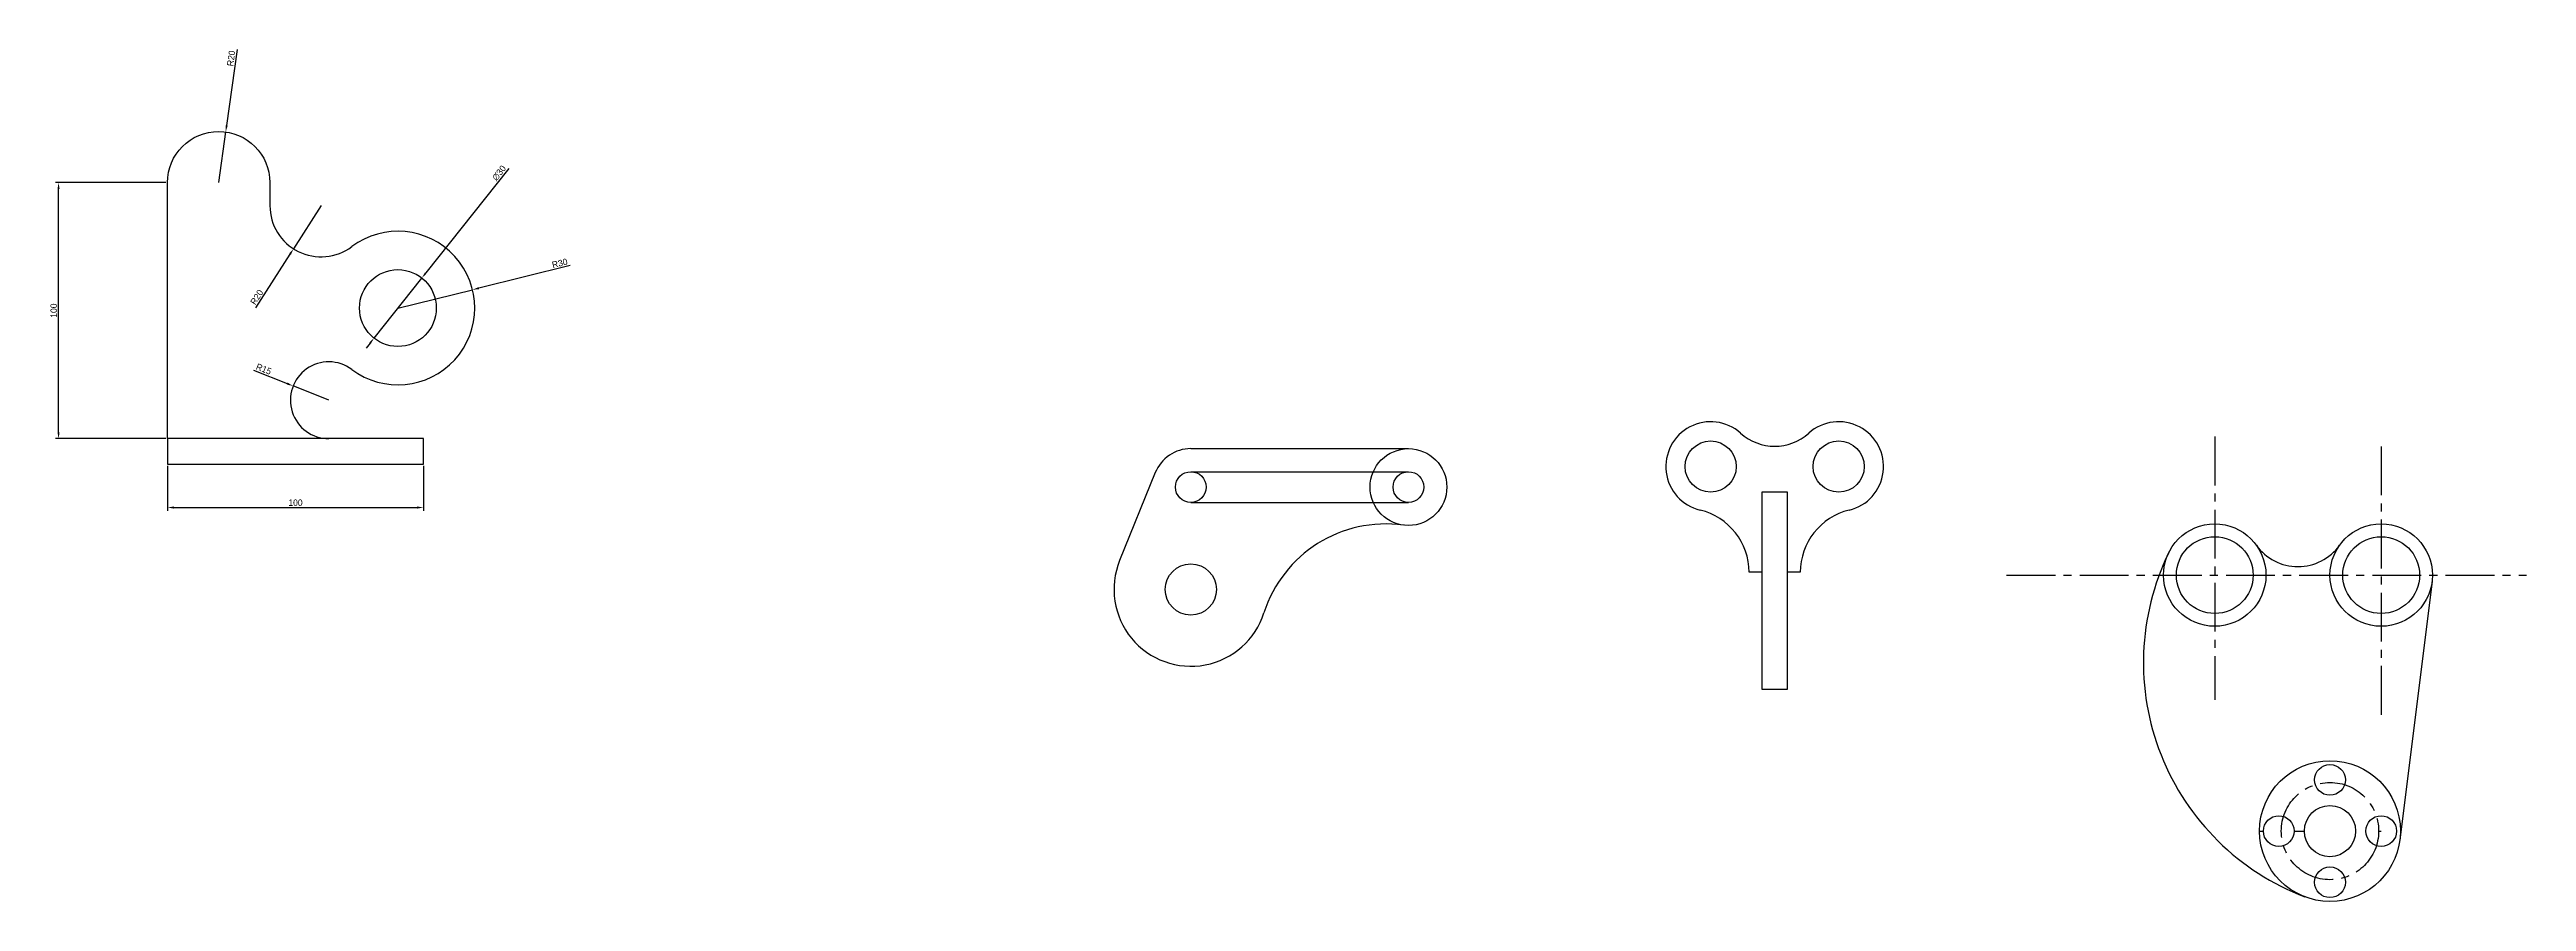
# Model space of a CAD drawing. Header units: millimetres. Extents: x 118 to 1935, y -54 to 356.
# Drawn here: x 118 to 1085, y 23 to 356 of the extents above; entities that cross this region are included whole.
import ezdxf

# ---------------------------------------------------------------- set-up
doc = ezdxf.new("R2010")
doc.units = ezdxf.units.MM
doc.linetypes.add('CENTER2', pattern=[28.575, 19.05, -3.175, 3.175, -3.175])
doc.dimstyles.new('ISO-25', dxfattribs={"dimtxt": 2.5, "dimasz": 2.5, "dimexe": 1.25, "dimexo": 0.625, "dimtad": 1, "dimtxsty": 'Standard', "dimcen": 2.5, "dimadec": 0, "dimazin": 0, "dimtfac": 1, "dimtmove": 0, "dimatfit": 3, "dimfxl": 1, "dimarcsym": 0})

# ---------------------------------------------------------------- blocks, each defined once
blk = doc.blocks.new('*D3')
at = {"color": 0, "lineweight": -2, "transparency": 16777216}
for p, q in [((164.1, 193.62), (164.1, 176.08)), ((264.1, 193.62), (264.1, 176.08)), ((166.6, 177.33), (261.6, 177.33))]:
    blk.add_line(p, q, dxfattribs=at)
at = {"color": 0, "transparency": 16777216}
for points in [[(166.6, 177.75), (166.6, 176.92), (164.1, 177.33)], [(261.6, 177.75), (261.6, 176.92), (264.1, 177.33)]]:
    blk.add_solid(points, dxfattribs=at)
at = {"layer": 'Defpoints', "color": 0, "transparency": 16777216}
for p in [(164.1, 194.25), (264.1, 194.25), (264.1, 177.33)]:
    blk.add_point(p, dxfattribs=at)
at = {"color": 0, "transparency": 16777216, "insert": (214.1, 179.21), "char_height": 2.5, "attachment_point": 5}
blk.add_mtext('100', dxfattribs=at)
blk = doc.blocks.new('*D4')
at = {"color": 0, "lineweight": -2, "transparency": 16777216}
for p, q in [((297.45, 309.78), (264.99, 268.95)), ((244.77, 243.51), (263.44, 266.99)), ((243.21, 241.55), (241.66, 239.59))]:
    blk.add_line(p, q, dxfattribs=at)
at = {"color": 0, "transparency": 16777216}
for points in [[(264.67, 269.21), (265.32, 268.69), (263.44, 266.99)], [(242.89, 241.81), (243.54, 241.29), (244.77, 243.51)]]:
    blk.add_solid(points, dxfattribs=at)
at = {"layer": 'Defpoints', "color": 0, "transparency": 16777216}
for p in [(263.44, 266.99), (244.77, 243.51)]:
    blk.add_point(p, dxfattribs=at)
at = {"color": 0, "transparency": 16777216, "insert": (293.65, 308.01), "char_height": 2.5, "attachment_point": 5, "rotation": 51.51903}
blk.add_mtext('∅30', dxfattribs=at)
blk = doc.blocks.new('*D5')
at = {"color": 0, "lineweight": -2, "transparency": 16777216}
for p, q in [((321.4, 271.82), (285.66, 263.02)), ((254.1, 255.25), (283.23, 262.42))]:
    blk.add_line(p, q, dxfattribs=at)
at = {"color": 0, "transparency": 16777216}
blk.add_solid([(285.56, 263.42), (285.76, 262.61), (283.23, 262.42)], dxfattribs=at)
at = {"layer": 'Defpoints', "color": 0, "transparency": 16777216}
for p in [(283.23, 262.42), (254.1, 255.25)]:
    blk.add_point(p, dxfattribs=at)
at = {"color": 0, "transparency": 16777216, "insert": (317.31, 272.74), "char_height": 2.5, "attachment_point": 5, "rotation": 13.83089}
blk.add_mtext('R30', dxfattribs=at)
blk = doc.blocks.new('*D6')
at = {"color": 0, "lineweight": -2, "transparency": 16777216}
for p, q in [((224.1, 295.25), (213.32, 278.41)), ((198.55, 255.34), (211.97, 276.3))]:
    blk.add_line(p, q, dxfattribs=at)
at = {"color": 0, "transparency": 16777216}
blk.add_solid([(211.62, 276.53), (212.32, 276.08), (213.32, 278.41)], dxfattribs=at)
at = {"layer": 'Defpoints', "color": 0, "transparency": 16777216}
for p in [(224.1, 295.25), (213.32, 278.41)]:
    blk.add_point(p, dxfattribs=at)
at = {"color": 0, "transparency": 16777216, "insert": (198.99, 259.51), "char_height": 2.5, "attachment_point": 5, "rotation": 57.36426}
blk.add_mtext('R20', dxfattribs=at)
blk = doc.blocks.new('*D7')
at = {"color": 0, "lineweight": -2, "transparency": 16777216}
for p, q in [((191.32, 356.25), (187.2, 326.54)), ((184.1, 304.25), (186.85, 324.06))]:
    blk.add_line(p, q, dxfattribs=at)
at = {"color": 0, "transparency": 16777216}
blk.add_solid([(186.78, 326.59), (187.61, 326.48), (186.85, 324.06)], dxfattribs=at)
at = {"layer": 'Defpoints', "color": 0, "transparency": 16777216}
for p in [(186.85, 324.06), (184.1, 304.25)]:
    blk.add_point(p, dxfattribs=at)
at = {"color": 0, "transparency": 16777216, "insert": (188.95, 352.79), "char_height": 2.5, "attachment_point": 5, "rotation": 82.09915}
blk.add_mtext('R20', dxfattribs=at)
blk = doc.blocks.new('*D8')
at = {"color": 0, "lineweight": -2, "transparency": 16777216}
for p, q in [((163.48, 304.25), (120.31, 304.25)), ((121.56, 206.75), (121.56, 301.75)), ((163.48, 204.25), (120.31, 204.25))]:
    blk.add_line(p, q, dxfattribs=at)
at = {"color": 0, "transparency": 16777216}
for points in [[(121.14, 301.75), (121.97, 301.75), (121.56, 304.25)], [(121.14, 206.75), (121.97, 206.75), (121.56, 204.25)]]:
    blk.add_solid(points, dxfattribs=at)
at = {"layer": 'Defpoints', "color": 0, "transparency": 16777216}
for p in [(121.56, 304.25), (164.1, 304.25), (164.1, 204.25)]:
    blk.add_point(p, dxfattribs=at)
at = {"color": 0, "transparency": 16777216, "insert": (119.68, 254.25), "char_height": 2.5, "attachment_point": 5, "rotation": 90}
blk.add_mtext('100', dxfattribs=at)
blk = doc.blocks.new('*D9')
at = {"color": 0, "lineweight": -2, "transparency": 16777216}
for p, q in [((197.72, 230.98), (210.85, 225.74)), ((227.1, 219.25), (213.17, 224.81))]:
    blk.add_line(p, q, dxfattribs=at)
at = {"color": 0, "transparency": 16777216}
blk.add_solid([(211.01, 226.13), (210.7, 225.35), (213.17, 224.81)], dxfattribs=at)
at = {"layer": 'Defpoints', "color": 0, "transparency": 16777216}
for p in [(213.17, 224.81), (227.1, 219.25)]:
    blk.add_point(p, dxfattribs=at)
at = {"color": 0, "transparency": 16777216, "insert": (201.71, 231.41), "char_height": 2.5, "attachment_point": 5, "rotation": 338.22614}
blk.add_mtext('R15', dxfattribs=at)
blk = doc.blocks.new('*U12')
blk.add_circle((0, 0), 6)
blk = doc.blocks.new('*U13')
at = {"color": 0, "linetype": 'ByBlock', "lineweight": -2, "transparency": 16777216}
for p, rotation in [((1008.68, 70.93), 90), ((988.68, 50.93), 180), ((1008.68, 30.93), 270)]:
    blk.add_blockref('*U12', p, dxfattribs=dict(at, rotation=rotation))
blk.add_blockref('*U12', (1028.68, 50.93), dxfattribs=at)

msp = doc.modelspace()

# ---------------------------------------------------------------- linework, layer by layer
for p, q in [((164.103, 204.249), (164.103, 304.249)), ((204.103, 304.249), (204.103, 295.249)), ((264.103, 204.249), (164.103, 204.249)), ((164.103, 204.249), (164.103, 194.249)), ((264.103, 194.249), (264.103, 204.249)), ((164.103, 194.249), (264.103, 194.249)), ((563.775, 200.321), (648.775, 200.321)), ((549.87, 190.946), (535.964, 156.571)), ((563.775, 191.321), (648.775, 191.321)), ((563.775, 179.321), (648.775, 179.321)), ((796.805, 183.328), (786.805, 183.328)), ((786.805, 183.328), (786.805, 106.328)), ((796.805, 106.328), (796.805, 183.328)), ((786.805, 152.022), (781.805, 152.022)), ((801.805, 152.022), (796.805, 152.022)), ((1048.528, 148.457), (1035.971, 47.531)), ((786.805, 106.328), (796.805, 106.328)), ((981.181, 50.926), (982.681, 50.926)), ((994.681, 50.926), (998.681, 50.926)), ((1027.681, 50.926), (1028.681, 50.926))]:
    msp.add_line(p, q)
at = {"color": 85, "linetype": 'CENTER2', "true_color": 0x58ba48}
for p, q in [((963.681, 205.042), (963.681, 102.146)), ((1028.681, 201.171), (1028.681, 95.372)), ((882.372, 150.926), (1085.419, 150.926))]:
    msp.add_line(p, q, dxfattribs=at)
msp.add_lwpolyline([(164.103, 304.249, -1), (204.103, 304.249, 1)], format="xyb")
for centre, radius in [((254.103, 255.249), 15), ((766.805, 193.328), 10), ((816.805, 193.328), 10), ((648.775, 185.321), 15), ((563.775, 185.321), 6), ((648.775, 185.321), 6), ((963.681, 150.926), 20), ((963.681, 150.926), 20), ((963.681, 150.926), 15), ((963.681, 150.926), 15), ((1028.681, 150.926), 20), ((1028.681, 150.926), 20), ((1028.681, 150.926), 15), ((1028.681, 150.926), 15), ((563.775, 145.321), 10), ((1008.681, 50.926), 27.5), ((1008.681, 50.926), 10)]:
    msp.add_circle(centre, radius)
at = {"linetype": 'CENTER2'}
msp.add_circle((1008.681, 50.926), 19, dxfattribs=at)
for centre, radius, start, end in [((224.103, 295.249), 20, 180, 306.869898), ((254.103, 255.249), 30, 233.130102, 126.869898), ((227.103, 219.249), 15, 53.130102, 270), ((766.805, 193.328), 17.5, 48.189685, 256.391039), ((791.805, 221.279), 20, 228.189685, 311.810315), ((816.805, 193.328), 17.5, 283.608961, 131.810315), ((563.775, 185.321), 15, 90, 157.975687), ((756.805, 152.022), 25, 0, 76.391039), ((826.805, 152.022), 25, 103.608961, 180), ((639.963, 120.921), 50, 82.208647, 162.241881), ((563.775, 145.321), 30, 157.975687, 342.241881), ((1033.816, 116.793), 98, 154.049052, 249.112914), ((996.181, 174.244), 20, 215.659088, 324.340912)]:
    msp.add_arc(centre, radius, start, end)

# ---------------------------------------------------------------- block references
msp.add_blockref('*U13', (0, 0))

# ---------------------------------------------------------------- dimensions: what is measured, and where the dimension line sits
for center, mpoint, picture, middle in [((184.103, 304.249), (186.852, 324.059), '*D7', (190.803, 352.533)), ((224.103, 295.249), (213.317, 278.407), '*D6', (200.569, 258.501)), ((254.103, 255.249), (283.233, 262.421), '*D5', (317.757, 270.92)), ((227.103, 219.249), (213.173, 224.813), '*D9', (201.013, 229.67))]:
    dim = msp.add_radius_dim(center=center, mpoint=mpoint, dimstyle='ISO-25')
    dim.commit()
    dim.dimension.update_dxf_attribs({"geometry": picture, "text_midpoint": middle, "dimtype": 164})
dim = msp.add_diameter_dim_2p(p1=(244.769, 243.507), p2=(263.436, 266.991), dimstyle='ISO-25')
dim.commit()
dim.dimension.update_dxf_attribs({"geometry": '*D4', "text_midpoint": (295.118, 306.848), "dimtype": 163})
dim = msp.add_linear_dim(base=(121.556, 304.249), p1=(164.103, 204.249), p2=(164.103, 304.249), angle=90, dimstyle='ISO-25')
dim.commit()
dim.dimension.update_dxf_attribs({"geometry": '*D8', "text_midpoint": (119.681, 254.249)})
dim = msp.add_linear_dim(base=(264.103, 177.332), p1=(164.103, 194.249), p2=(264.103, 194.249), dimstyle='ISO-25')
dim.commit()
dim.dimension.update_dxf_attribs({"geometry": '*D3', "text_midpoint": (214.103, 179.207)})

doc.saveas('drawing.dxf')
